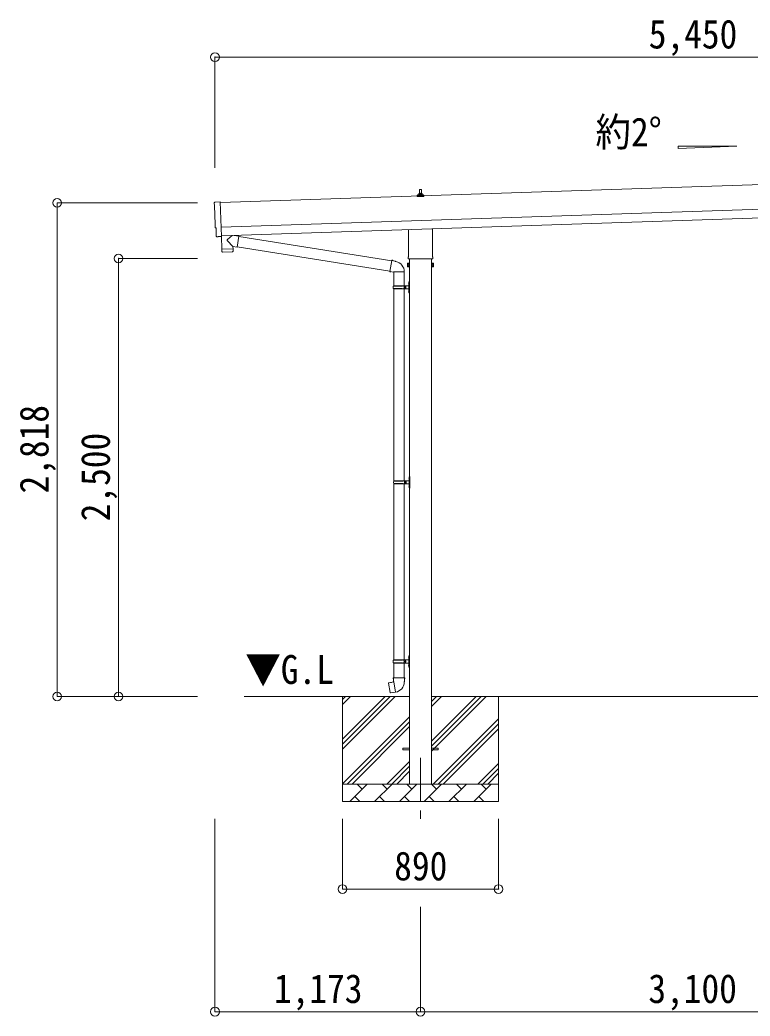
# Model space of a CAD drawing. Units: millimetres at full size, sheet at 1:50. Extents: x -14053 to 14053, y -9700 to 9700.
# Drawn here: x 1070 to 5235, y -6165 to -480 of the extents above; entities that cross this region are included whole.
import ezdxf
from ezdxf.enums import TextEntityAlignment as Align

# ---------------------------------------------------------------- set-up
doc = ezdxf.new("R2010")
doc.units = ezdxf.units.MM
doc.header["$LTSCALE"] = 50
doc.header["$PDMODE"] = 32
doc.header["$PDSIZE"] = 50
doc.linetypes.add('CHAIN1', pattern=[8, 5, -1, 1, -1])
for name, color, linetype, lineweight in [('0-1_Defpoints', 7, 'CHAIN1', 9), ('0-2_TEXT1', 4, 'Continuous', 9), ('0-3_SHAPE', 7, 'Continuous', 9), ('0-7_PARTS2', 7, 'Continuous', 9), ('0-8_TABLE1', 6, 'Continuous', 9), ('0-9_DIM1', 7, 'Continuous', 9)]:
    doc.layers.add(name, color=color, linetype=linetype, lineweight=lineweight)
doc.styles.add('ＭＳ ゴシック', font='')
doc.styles.get('ＭＳ ゴシック').set_extended_font_data('MS Gothic')

msp = doc.modelspace()

# ---------------------------------------------------------------- linework, layer by layer
at = {"layer": '0-1_Defpoints'}
msp.add_line((3355.15, -4691.27), (3355.15, -5040.27), dxfattribs=at)
at = {"layer": '0-2_TEXT1'}
for p, q in [((7595.07, -1343.24), (2213.29, -1522.63)), ((3337.66, -1478.83), (3344.38, -1477.2)), ((3344.77, -1477.01), (3365.53, -1477.01)), ((3345.15, -1476.23), (3345.15, -1472.01)), ((3346.15, -1472.01), (3364.15, -1472.01)), ((3349.15, -1472.01), (3349.88, -1448.49)), ((3350.88, -1447.51), (3359.42, -1447.51)), ((3360.42, -1448.49), (3361.15, -1472.01)), ((3365.15, -1476.23), (3365.15, -1472.01)), ((3372.63, -1478.83), (3365.91, -1477.2)), ((2181.62, -1520.25), (2213.12, -1517.55)), ((2213.12, -1517.55), (2219.71, -1715.29)), ((2217.95, -1662.56), (7599.73, -1483.16)), ((2219.62, -1712.53), (7601.4, -1533.14)), ((3336.9, -1487.51), (3336.9, -1479.8)), ((3373.4, -1487.51), (3336.9, -1487.51)), ((3337.28, -1479.01), (3373.02, -1479.01)), ((3373.4, -1487.51), (3373.4, -1479.8)), ((2188.69, -1666.92), (2188.09, -1666.94)), ((2190.26, -1713.92), (2188.69, -1666.92)), ((3286.85, -1831.5), (3286.85, -1676.95)), ((3423.45, -1672.4), (3423.45, -1831.5)), ((2200.12, -1716.95), (2193.19, -1716.82)), ((2200.85, -1716.65), (2201.5, -1716)), ((2201.5, -1716), (2219.74, -1716.3)), ((3281.15, -1869.77), (3281.91, -1868.46)), ((3281.15, -1869.77), (3281.15, -1886.77)), ((3288.15, -1868.46), (3281.91, -1868.46)), ((3288.15, -1873.37), (3281.91, -1873.37)), ((3285.15, -1840.27), (3285.15, -1834.77)), ((3423.09, -1843.77), (3287.21, -1843.77)), ((3288.15, -1888.09), (3288.15, -1868.46)), ((3288.15, -1869.07), (3290.65, -1869.07)), ((3290.65, -1867.77), (3292.65, -1867.77)), ((3290.65, -1888.77), (3290.65, -1867.77)), ((3292.65, -1843.77), (3292.65, -4841.27)), ((3292.65, -1867.77), (3292.65, -1888.77)), ((3417.65, -1843.77), (3417.65, -4841.27)), ((3419.65, -1867.77), (3417.65, -1867.77)), ((3419.65, -1888.77), (3419.65, -1867.77)), ((3422.15, -1869.07), (3419.65, -1869.07)), ((3422.15, -1868.46), (3428.39, -1868.46)), ((3422.15, -1888.09), (3422.15, -1868.46)), ((3422.15, -1873.37), (3428.39, -1873.37)), ((3425.15, -1834.77), (3425.15, -1840.27)), ((3429.15, -1869.77), (3428.39, -1868.46)), ((3429.15, -1869.77), (3429.15, -1886.77)), ((3281.15, -1886.77), (3281.91, -1888.09)), ((3288.15, -1883.18), (3281.91, -1883.18)), ((3288.15, -1888.09), (3281.91, -1888.09)), ((3290.65, -1887.47), (3288.15, -1887.47)), ((3292.65, -1888.77), (3290.65, -1888.77)), ((3417.65, -1888.77), (3419.65, -1888.77)), ((3419.65, -1887.47), (3422.15, -1887.47)), ((3422.15, -1883.18), (3428.39, -1883.18)), ((3422.15, -1888.09), (3428.39, -1888.09)), ((3429.15, -1886.77), (3428.39, -1888.09)), ((3255.15, -4645.77), (3255.15, -4636.77)), ((3255.15, -4636.77), (3292.65, -4636.77)), ((3255.15, -4645.77), (3292.65, -4645.77)), ((3417.65, -4636.77), (3455.15, -4636.77)), ((3417.65, -4645.77), (3455.15, -4645.77)), ((3455.15, -4645.77), (3455.15, -4636.77))]:
    msp.add_line(p, q, dxfattribs=at)
for centre, radius, start, end in [((3344.15, -1476.23), 1, 283.62699, 0), ((3349.23, -1472.65), 4.13, 90, 171.17633), ((3346.15, -1473.01), 1, 90, 180), ((3350.88, -1448.51), 1, 90, 178.60509), ((3358.48, -1472.01), 4.83, 133.60282, 180), ((3351.82, -1472.01), 4.83, 0, 46.39718), ((3359.42, -1448.51), 1, 1.39491, 90), ((3361.06, -1472.65), 4.13, 8.82367, 90), ((3364.15, -1473.01), 1, 0, 90), ((3366.15, -1476.23), 1, 180, 256.37301), ((3337.9, -1479.8), 1, 103.62699, 180), ((3372.4, -1479.8), 1, 0, 76.37301), ((3285.49, -1870.91), 4.34, 145.61575, 214.38425), ((3297.39, -1878.27), 16.24, 162.41205, 197.58795), ((3289.15, -1834.77), 4, 125.09963, 180), ((3289.15, -1840.27), 4, 180, 194.47751), ((3289.15, -1840.27), 4, 194.47751, 241.04498), ((3421.15, -1840.27), 4, 298.95502, 345.52249), ((3421.15, -1834.77), 4, 0, 54.90037), ((3421.15, -1840.27), 4, 345.52249, 0), ((3424.8, -1870.91), 4.34, 325.61575, 34.38425), ((3412.91, -1878.27), 16.24, 342.41205, 17.58795), ((3285.49, -1885.64), 4.34, 145.61575, 214.38425), ((3424.8, -1885.64), 4.34, 325.61575, 34.38425)]:
    msp.add_arc(centre, radius, start, end, dxfattribs=at)
for centre, major_axis, ratio, start_param, end_param in [((2181.87, -1523.24), (-3, -0.1), 0.99863, 4.7647489, 6.2979817), ((-2578.99, -1752.4), (4760.73, 158.69), 0.99863, 6.2686928, 6.2979817), ((2187.94, -1662.54), (-4.4, -0.15), 0.99863, 6.2686928, 7.8539816), ((2193.26, -1713.82), (-2.11, -2.14), 0.9974, 5.5252311, 7.0411395), ((2200.14, -1715.95), (-0.704, -0.714), 0.9974, 0.7579542, 1.5707963)]:
    msp.add_ellipse(centre, major_axis=major_axis, ratio=ratio, start_param=start_param, end_param=end_param, dxfattribs=at)
at = {"layer": '0-3_SHAPE'}
for p, q in [((3292.65, -4341.27), (2348.49, -4341.27)), ((2910.15, -4341.27), (2910.15, -4941.27)), ((2910.15, -4584.76), (3153.63, -4341.27)), ((2910.15, -4613.04), (3181.92, -4341.27)), ((2910.15, -4641.33), (3210.2, -4341.27)), ((2910.15, -4386.77), (2955.64, -4341.27)), ((2910.15, -4358.48), (2927.36, -4341.27)), ((6392.65, -4341.27), (3417.65, -4341.27)), ((3417.65, -4370.1), (3446.47, -4341.27)), ((3417.65, -4398.38), (3474.76, -4341.27)), ((3417.65, -4652.94), (3729.32, -4341.27)), ((3417.65, -4596.37), (3672.75, -4341.27)), ((3417.65, -4624.66), (3701.03, -4341.27)), ((3800.15, -4341.27), (3800.15, -4941.27)), ((2910.15, -4839.31), (3292.65, -4456.81)), ((2936.47, -4841.27), (3292.65, -4485.1)), ((3427.31, -4841.27), (3800.15, -4468.43)), ((2964.76, -4841.27), (3292.65, -4513.38)), ((3455.59, -4841.27), (3800.15, -4496.72)), ((3483.88, -4841.27), (3800.15, -4525)), ((3162.75, -4841.27), (3292.65, -4711.37)), ((3191.03, -4841.27), (3292.65, -4739.66)), ((3219.32, -4841.27), (3292.65, -4767.94)), ((3681.87, -4841.27), (3800.15, -4722.99)), ((3710.15, -4841.27), (3800.15, -4751.27)), ((3738.43, -4841.27), (3800.15, -4779.56)), ((2910.15, -4841.27), (3800.15, -4841.27)), ((2951.6, -4941.27), (3051.6, -4841.27)), ((3023.04, -4869.83), (2994.49, -4841.27)), ((3093.02, -4941.27), (3193.02, -4841.27)), ((3164.46, -4869.83), (3135.91, -4841.27)), ((3234.44, -4941.27), (3334.44, -4841.27)), ((3305.89, -4869.83), (3277.33, -4841.27)), ((3375.86, -4941.27), (3475.86, -4841.27)), ((3447.31, -4869.83), (3418.75, -4841.27)), ((3517.28, -4941.27), (3617.28, -4841.27)), ((3588.73, -4869.83), (3560.17, -4841.27)), ((3658.7, -4941.27), (3758.7, -4841.27)), ((3730.15, -4869.83), (3701.6, -4841.27)), ((3800.15, -4941.27), (2910.15, -4941.27)), ((2980.15, -4912.72), (3008.7, -4941.27)), ((3121.57, -4912.72), (3150.12, -4941.27)), ((3262.99, -4912.72), (3291.55, -4941.27)), ((3404.41, -4912.72), (3432.97, -4941.27)), ((3545.83, -4912.72), (3574.39, -4941.27)), ((3687.26, -4912.72), (3715.81, -4941.27))]:
    msp.add_line(p, q, dxfattribs=at)
at = {"layer": '0-7_PARTS2', "color": 4}
msp.add_lwpolyline([(5160.51, -1201.09), (4824.51, -1213.5), (4824.51, -1201.09)], close=True, dxfattribs=at)
at = {"layer": '0-8_TABLE1'}
for p, q in [((2182.51, -692.16), (7632.18, -692.16)), ((2182.51, -692.16), (2182.51, -1323.55)), ((1282.51, -1523.66), (1282.51, -4341.27)), ((1282.51, -1523.66), (2082.51, -1523.66)), ((1632.51, -1841.27), (1632.51, -4341.27)), ((1632.51, -1841.27), (2082.51, -1841.27)), ((1282.51, -4341.27), (2082.51, -4341.27)), ((2182.51, -6140.27), (2182.51, -5040.27)), ((2910.15, -5440.27), (2910.15, -5040.27)), ((3800.15, -5440.27), (3800.15, -5040.27)), ((2910.15, -5440.27), (3800.15, -5440.27)), ((3355.15, -6140.27), (3355.15, -5542.27)), ((3355.15, -6140.27), (2182.51, -6140.27)), ((3355.15, -6140.27), (6455.15, -6140.27))]:
    msp.add_line(p, q, dxfattribs=at)
for p in [(2182.51, -692.16), (1282.51, -1523.66), (1632.51, -1841.27), (1282.51, -4341.27), (1632.51, -4341.27), (2910.15, -5440.27), (3800.15, -5440.27), (2182.51, -6140.27), (3355.15, -6140.27)]:
    msp.add_point(p, dxfattribs=at)
at = {"layer": '0-9_DIM1'}
for p, q in [((2219.34, -1716.29), (2221.71, -1787.5)), ((2219.71, -1715.29), (2219.74, -1716.3)), ((2285.28, -1773.36), (2253.78, -1740.85)), ((2281.03, -1710.48), (2253.82, -1733.51)), ((2318.72, -1713.77), (2292.81, -1710.09)), ((2318.72, -1713.77), (2309.76, -1776.84)), ((2318.46, -1715.6), (3191.28, -1854.52)), ((2221.71, -1787.5), (2285.68, -1785.37)), ((2285.71, -1786.37), (2221.75, -1788.5)), ((2221.75, -1788.5), (2222.41, -1801.54)), ((2283.02, -1802.47), (2225.51, -1804.38)), ((2226.21, -1787.35), (2226.26, -1788.35)), ((2281.18, -1785.52), (2281.2, -1786.52)), ((2285.28, -1773.36), (2285.68, -1785.37)), ((2285.28, -1773.36), (2309.76, -1776.84)), ((2285.92, -1799.42), (2285.71, -1786.37)), ((2310.02, -1775.01), (3180.86, -1913.62)), ((3191.6, -1852.71), (3180.54, -1915.44)), ((3191.6, -1852.71), (3211.24, -1856.52)), ((3196.31, -1851.35), (3196.72, -1853.7)), ((3211.24, -1856.52), (3212.92, -1858.15)), ((3212.92, -1858.15), (3215.04, -1858.6)), ((3180.54, -1915.44), (3200.3, -1918.57)), ((3180.54, -1915.44), (3180.94, -1917.69)), ((3180.94, -1917.69), (3184.5, -1918.32)), ((3184.5, -1918.32), (3185.69, -1916.25)), ((3200.3, -1918.57), (3202.5, -1917.58)), ((3262.8, -1917.98), (3201.61, -1917.98)), ((3202.65, -1917.98), (3202.65, -1997.27)), ((3262.65, -1917.98), (3262.65, -1997.27)), ((3286.35, -1980.13), (3288.39, -1981.12)), ((3286.35, -1984.42), (3288.39, -1983.42)), ((3287.62, -1978.12), (3287.62, -1986.42)), ((3287.62, -1978.12), (3288.25, -1978.12)), ((3287.62, -1986.42), (3288.25, -1986.42)), ((3288.25, -1978.12), (3288.65, -1978.52)), ((3288.25, -1978.12), (3288.25, -1986.42)), ((3288.25, -1986.42), (3288.65, -1986.02)), ((3288.39, -1981.12), (3289, -1982.27)), ((3288.39, -1983.42), (3289, -1982.27)), ((3288.65, -1974.27), (3291.65, -1972.77)), ((3288.65, -1974.27), (3288.65, -2038.27)), ((3291.65, -1972.77), (3292.65, -1972.77)), ((3291.65, -1972.77), (3291.65, -2039.77)), ((3292.65, -1972.77), (3292.65, -2039.77)), ((3199.65, -1999.27), (3249.98, -1999.27)), ((3199.65, -2013.27), (3249.98, -2013.27)), ((3200.65, -1997.27), (3200.65, -1999.27)), ((3200.65, -1997.27), (3286.65, -1997.27)), ((3200.65, -2015.27), (3200.65, -2013.27)), ((3200.65, -2015.27), (3286.65, -2015.27)), ((3202.65, -2015.27), (3202.65, -3109.77)), ((3259.65, -1997.27), (3259.65, -2001.77)), ((3259.65, -2010.77), (3261.65, -2010.77)), ((3259.65, -2015.27), (3259.65, -2010.77)), ((3262.65, -2015.27), (3262.65, -3109.77)), ((3267.65, -1997.27), (3267.65, -2015.27)), ((3267.65, -2010.77), (3270.65, -2010.77)), ((3286.35, -2028.13), (3288.39, -2029.12)), ((3286.35, -2032.42), (3288.39, -2031.42)), ((3287.62, -2026.12), (3287.62, -2034.42)), ((3287.62, -2026.12), (3288.25, -2026.12)), ((3287.62, -2034.42), (3288.25, -2034.42)), ((3288.25, -2026.12), (3288.65, -2026.52)), ((3288.25, -2026.12), (3288.25, -2034.42)), ((3288.25, -2034.42), (3288.65, -2034.02)), ((3288.39, -2029.12), (3289, -2030.27)), ((3288.39, -2031.42), (3289, -2030.27)), ((3288.65, -2038.27), (3291.65, -2039.77)), ((3291.65, -2039.77), (3292.65, -2039.77)), ((3202.15, -3111.77), (3252.48, -3111.77)), ((3202.15, -3125.77), (3252.48, -3125.77)), ((3203.15, -3109.77), (3203.15, -3111.77)), ((3203.15, -3109.77), (3289.15, -3109.77)), ((3203.15, -3127.77), (3203.15, -3125.77)), ((3262.15, -3109.77), (3262.15, -3114.27)), ((3262.15, -3123.27), (3264.15, -3123.27)), ((3262.15, -3127.77), (3262.15, -3123.27)), ((3270.15, -3109.77), (3270.15, -3127.77)), ((3270.15, -3123.27), (3273.15, -3123.27)), ((3288.85, -3092.63), (3290.89, -3093.62)), ((3288.85, -3096.92), (3290.89, -3095.92)), ((3290.12, -3090.62), (3290.12, -3098.92)), ((3290.12, -3090.62), (3290.75, -3090.62)), ((3290.12, -3098.92), (3290.75, -3098.92)), ((3290.75, -3090.62), (3291.15, -3091.02)), ((3290.75, -3090.62), (3290.75, -3098.92)), ((3290.75, -3098.92), (3291.15, -3098.52)), ((3290.89, -3093.62), (3291.5, -3094.77)), ((3290.89, -3095.92), (3291.5, -3094.77)), ((3291.15, -3086.77), (3294.15, -3085.27)), ((3291.15, -3086.77), (3291.15, -3150.77)), ((3294.15, -3085.27), (3295.15, -3085.27)), ((3294.15, -3085.27), (3294.15, -3152.27)), ((3295.15, -3085.27), (3295.15, -3152.27)), ((3202.65, -3127.77), (3202.65, -4132.27)), ((3203.15, -3127.77), (3289.15, -3127.77)), ((3262.65, -3127.77), (3262.65, -4132.27)), ((3288.85, -3140.63), (3290.89, -3141.62)), ((3288.85, -3144.92), (3290.89, -3143.92)), ((3290.12, -3138.62), (3290.12, -3146.92)), ((3290.12, -3138.62), (3290.75, -3138.62)), ((3290.12, -3146.92), (3290.75, -3146.92)), ((3290.75, -3138.62), (3291.15, -3139.02)), ((3290.75, -3138.62), (3290.75, -3146.92)), ((3290.75, -3146.92), (3291.15, -3146.52)), ((3290.89, -3141.62), (3291.5, -3142.77)), ((3290.89, -3143.92), (3291.5, -3142.77)), ((3291.15, -3150.77), (3294.15, -3152.27)), ((3294.15, -3152.27), (3295.15, -3152.27)), ((3199.65, -4134.27), (3249.98, -4134.27)), ((3199.65, -4148.27), (3249.98, -4148.27)), ((3200.65, -4132.27), (3200.65, -4134.27)), ((3200.65, -4132.27), (3286.65, -4132.27)), ((3200.65, -4150.27), (3200.65, -4148.27)), ((3200.65, -4150.27), (3286.65, -4150.27)), ((3202.65, -4150.27), (3202.65, -4235.2)), ((3259.65, -4132.27), (3259.65, -4136.77)), ((3259.65, -4145.77), (3261.65, -4145.77)), ((3259.65, -4150.27), (3259.65, -4145.77)), ((3262.65, -4150.27), (3262.65, -4235.2)), ((3267.65, -4132.27), (3267.65, -4150.27)), ((3267.65, -4145.77), (3270.65, -4145.77)), ((3286.35, -4115.13), (3288.39, -4116.12)), ((3286.35, -4119.42), (3288.39, -4118.42)), ((3287.62, -4113.12), (3287.62, -4121.42)), ((3287.62, -4113.12), (3288.25, -4113.12)), ((3287.62, -4121.42), (3288.25, -4121.42)), ((3288.25, -4113.12), (3288.65, -4113.52)), ((3288.25, -4113.12), (3288.25, -4121.42)), ((3288.25, -4121.42), (3288.65, -4121.02)), ((3288.39, -4116.12), (3289, -4117.27)), ((3288.39, -4118.42), (3289, -4117.27)), ((3288.65, -4109.27), (3291.65, -4107.77)), ((3288.65, -4109.27), (3288.65, -4173.27)), ((3291.65, -4107.77), (3292.65, -4107.77)), ((3291.65, -4107.77), (3291.65, -4174.77)), ((3292.65, -4107.77), (3292.65, -4174.77)), ((3286.35, -4163.13), (3288.39, -4164.12)), ((3286.35, -4167.42), (3288.39, -4166.42)), ((3287.62, -4161.12), (3287.62, -4169.42)), ((3287.62, -4161.12), (3288.25, -4161.12)), ((3287.62, -4169.42), (3288.25, -4169.42)), ((3288.25, -4161.12), (3288.65, -4161.52)), ((3288.25, -4161.12), (3288.25, -4169.42)), ((3288.25, -4169.42), (3288.65, -4169.02)), ((3288.39, -4164.12), (3289, -4165.27)), ((3288.39, -4166.42), (3289, -4165.27)), ((3186.93, -4261.05), (3186.72, -4261.29)), ((3188.9, -4260.68), (3186.93, -4261.05)), ((3189.18, -4260.83), (3188.9, -4260.68)), ((3200.8, -4235.2), (3198.65, -4235.98)), ((3198.65, -4235.98), (3198.65, -4239.6)), ((3198.65, -4239.6), (3200.89, -4240.42)), ((3200.8, -4235.2), (3201.15, -4255.2)), ((3264.5, -4235.2), (3200.8, -4235.2)), ((3201.15, -4255.2), (3202.5, -4257.2)), ((3212.41, -4315.7), (3202.28, -4258.22)), ((3202.3, -4257.4), (3202.3, -4258.11)), ((3202.5, -4257.2), (3202.47, -4257.21)), ((3262.84, -4257.14), (3262.76, -4259.31)), ((3264.15, -4255.2), (3262.84, -4257.14)), ((3264.5, -4235.2), (3264.15, -4255.2)), ((3266.65, -4239.6), (3264.41, -4240.42)), ((3264.5, -4235.2), (3266.65, -4235.98)), ((3266.65, -4235.98), (3266.65, -4239.6)), ((3173.38, -4264.82), (3183, -4319.38)), ((3184.16, -4320.2), (3183, -4319.38)), ((3212.14, -4315.61), (3184.16, -4320.2)), ((3197.02, -4318.29), (3196.74, -4318.14)), ((3199, -4317.97), (3197.02, -4318.29)), ((3199.21, -4317.73), (3199, -4317.97)), ((3212.72, -4316.46), (3212.47, -4315.8))]:
    msp.add_line(p, q, dxfattribs=at)
for points in [[(3191.6, -1852.71), (3192.74, -1850.72), (3196.31, -1851.35)], [(3259.65, -2001.77), (3261.65, -2001.77), (3261.65, -2010.77)], [(3267.65, -2001.77), (3270.65, -2001.77), (3270.65, -2010.77)], [(3262.15, -3114.27), (3264.15, -3114.27), (3264.15, -3123.27)], [(3270.15, -3114.27), (3273.15, -3114.27), (3273.15, -3123.27)], [(3259.65, -4136.77), (3261.65, -4136.77), (3261.65, -4145.77)], [(3267.65, -4136.77), (3270.65, -4136.77), (3270.65, -4145.77)], [(3288.65, -4173.27), (3291.65, -4174.77), (3292.65, -4174.77)], [(3202.06, -4258.4), (3174.19, -4263.65), (3173.38, -4264.82)]]:
    msp.add_lwpolyline(points, dxfattribs=at)
for centre, radius, start, end in [((2257.2, -1737.2), 5, 132.56466, 226.88314), ((2225.41, -1801.39), 3, 182.90915, 271.95747), ((2282.92, -1799.47), 3, 271.90915, 0.90915), ((3202.5, -1917.58), 60.3, 359.62495, 78), ((3291.95, -1982.27), 6, 136.21765, 223.78235), ((3248.4, -2006.27), 49.25, 171.82876, 180.00002), ((3248.4, -2006.27), 49.25, 180.00002, 188.17127), ((3249.98, -1997.27), 2, 270, 359.99998), ((3249.98, -2015.27), 2, 0.00005, 90.00004), ((3291.95, -2030.27), 6, 136.21765, 223.78235), ((3286.65, -1995.27), 2, 270, 359.99998), ((3286.65, -2017.27), 2, 0.00005, 90.00004), ((3250.9, -3118.77), 49.25, 171.82876, 180.00002), ((3250.9, -3118.77), 49.25, 180.00002, 188.17127), ((3252.48, -3109.77), 2, 270, 359.99998), ((3252.48, -3127.77), 2, 0.00005, 90.00004), ((3294.45, -3094.77), 6, 136.21765, 223.78235), ((3289.15, -3107.77), 2, 270, 359.99998), ((3294.45, -3142.77), 6, 136.21765, 223.78235), ((3289.15, -3129.77), 2, 0.00005, 90.00004), ((3248.4, -4141.27), 49.25, 171.82876, 180.00002), ((3248.4, -4141.27), 49.25, 180.00002, 188.17127), ((3249.98, -4132.27), 2, 270, 359.99998), ((3249.98, -4150.27), 2, 0.00005, 90.00004), ((3291.95, -4117.27), 6, 136.21765, 223.78235), ((3286.65, -4130.27), 2, 270, 359.99998), ((3286.65, -4152.27), 2, 0.00005, 90.00004), ((3291.95, -4165.27), 6, 136.21765, 223.78235), ((3202, -4258.11), 0.3, 280.66842, 0), ((3202.5, -4257.4), 0.2, 100, 180), ((3202.5, -4257.2), 60.3, 279.96938, 358), ((3212.19, -4315.9), 0.3, 20, 99.33158), ((3212.9, -4316.39), 0.2, 200, 279.96938)]:
    msp.add_arc(centre, radius, start, end, dxfattribs=at)

# ---------------------------------------------------------------- texts
at = {"layer": '0-7_PARTS2', "style": 'ＭＳ ゴシック', "width": 0.9}
for s, p in [('約2°', (4353.43, -1251.14)), ('▼G.L', (2355.77, -4319.06))]:
    msp.add_text(s, height=165, dxfattribs=at).set_placement(p, align=Align.BOTTOM_LEFT)
at = {"layer": '0-8_TABLE1', "color": 7, "style": 'ＭＳ ゴシック', "width": 0.9}
for s, p in [('5,450', (4657.34, -692.16)), ('890', (3205.15, -5440.27)), ('1,173', (2518.83, -6140.27)), ('3,100', (4655.15, -6140.27))]:
    msp.add_text(s, height=165, dxfattribs=at).set_placement(p, align=Align.BOTTOM_LEFT)
for s, p in [('2,818', (1282.51, -3182.47)), ('2,500', (1632.51, -3341.27))]:
    msp.add_text(s, height=165, rotation=90, dxfattribs=at).set_placement(p, align=Align.BOTTOM_LEFT)

doc.saveas('drawing.dxf')
